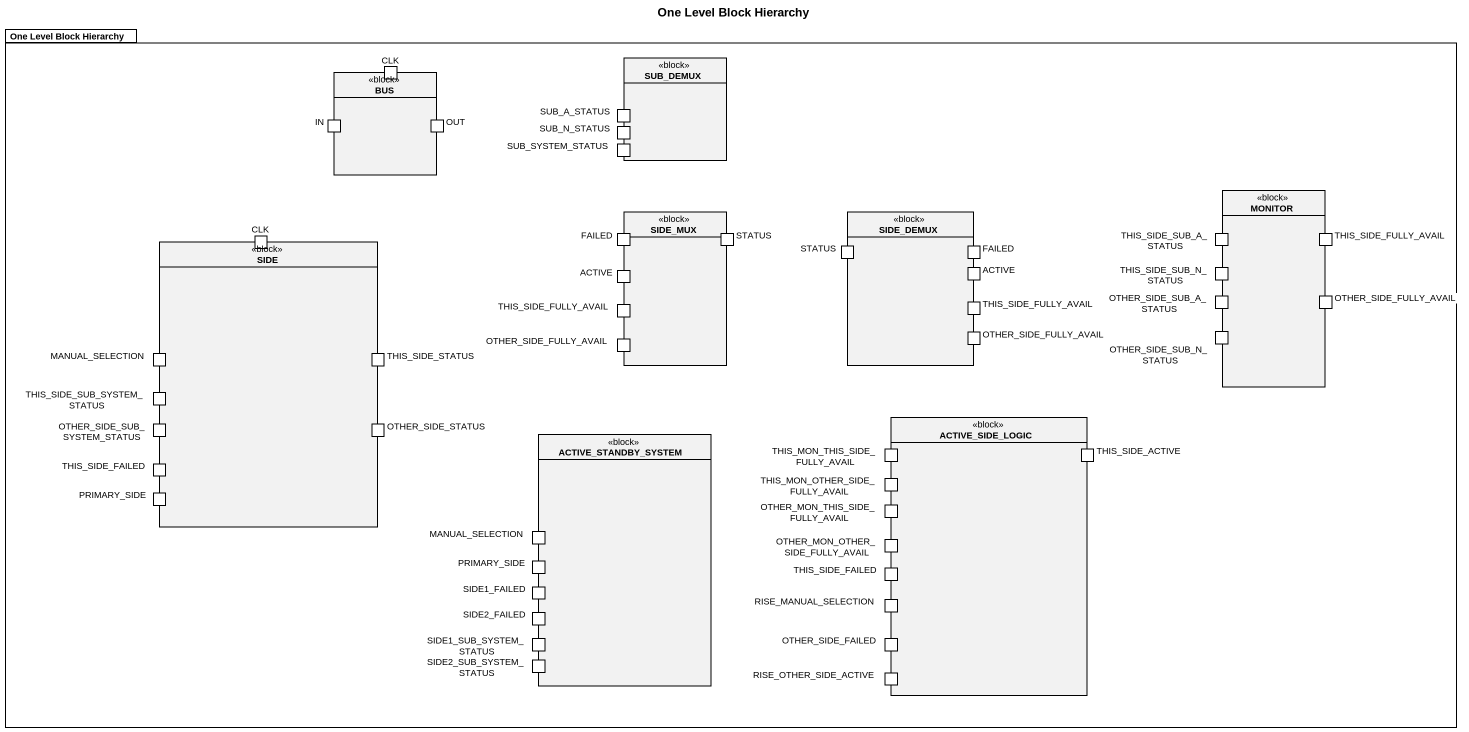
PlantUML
@startuml
title One Level Block Hierarchy
package "One Level Block Hierarchy" as One_Level_Block_Hierarchy {
  rectangle BUS <<block>> {
    port CLK
    port IN
    port OUT
  }
  rectangle SUB_DEMUX <<block>> {
    port SUB_A_STATUS
    port SUB_SYSTEM_STATUS
    port SUB_N_STATUS
  }
  rectangle MONITOR <<block>> {
    port THIS_SIDE_SUB_A_STATUS
    port THIS_SIDE_FULLY_AVAIL
    port THIS_SIDE_SUB_N_STATUS
    port OTHER_SIDE_SUB_A_STATUS
    port OTHER_SIDE_FULLY_AVAIL
    port OTHER_SIDE_SUB_N_STATUS
  }
  rectangle SIDE_MUX <<block>> {
    port FAILED
    port STATUS
    port ACTIVE
    port "THIS_SIDE_FULLY_AVAIL" as THIS_SIDE_FULLY_AVAIL_2
    port "OTHER_SIDE_FULLY_AVAIL" as OTHER_SIDE_FULLY_AVAIL_2
  }
  rectangle SIDE_DEMUX <<block>> {
    port "STATUS" as STATUS_2
    port "FAILED" as FAILED_2
    port "ACTIVE" as ACTIVE_2
    port "THIS_SIDE_FULLY_AVAIL" as THIS_SIDE_FULLY_AVAIL_3
    port "OTHER_SIDE_FULLY_AVAIL" as OTHER_SIDE_FULLY_AVAIL_3
  }
  rectangle SIDE <<block>> {
    port "CLK" as CLK_2
    port MANUAL_SELECTION
    port THIS_SIDE_STATUS
    port OTHER_SIDE_SUB_SYSTEM_STATUS
    port THIS_SIDE_SUB_SYSTEM_STATUS
    port OTHER_SIDE_STATUS
    port THIS_SIDE_FAILED
    port PRIMARY_SIDE
  }
  rectangle ACTIVE_SIDE_LOGIC <<block>> {
    port "THIS_MON_THIS_SIDE_FULLY_AVAIL" as THIS_MON_THIS_SIDE_FULLY
    port THIS_SIDE_ACTIVE
    port "THIS_MON_OTHER_SIDE_FULLY_AVAIL" as THIS_MON_OTHER_SIDE_FULLY
    port "OTHER_MON_OTHER_SIDE_FULLY_AVAIL" as OTHER_MON_OTHER_SIDE_FULLY
    port "OTHER_MON_THIS_SIDE_FULLY_AVAIL" as OTHER_MON_THIS_SIDE_FULLY
    port "THIS_SIDE_FAILED" as THIS_SIDE_FAILED_2
    port RISE_MANUAL_SELECTION
    port OTHER_SIDE_FAILED
    port RISE_OTHER_SIDE_ACTIVE
  }
  rectangle ACTIVE_STANDBY_SYSTEM <<block>> {
    port "MANUAL_SELECTION" as MANUAL_SELECTION_2
    port "PRIMARY_SIDE" as PRIMARY_SIDE_2
    port SIDE2_FAILED
    port SIDE1_FAILED
    port SIDE1_SUB_SYSTEM_STATUS
    port SIDE2_SUB_SYSTEM_STATUS
  }
}
@enduml
